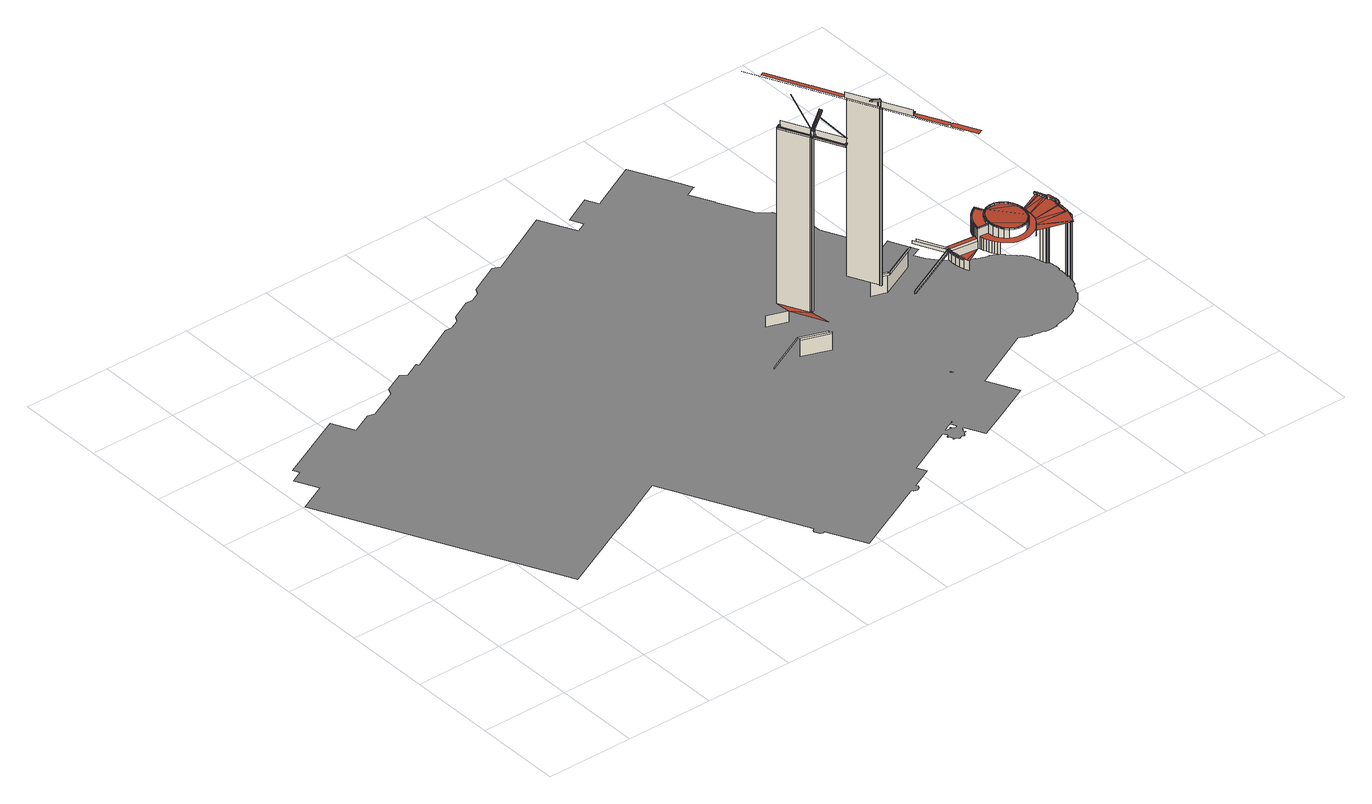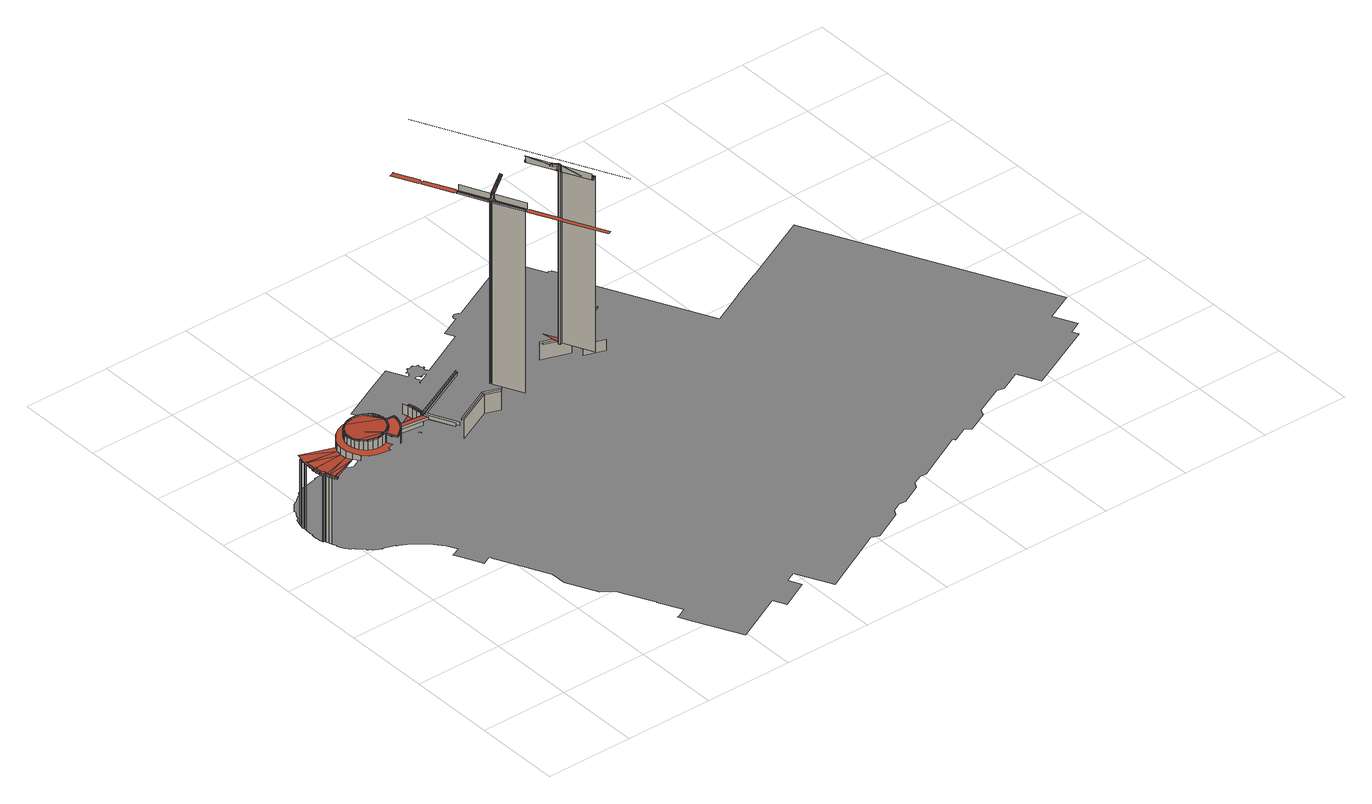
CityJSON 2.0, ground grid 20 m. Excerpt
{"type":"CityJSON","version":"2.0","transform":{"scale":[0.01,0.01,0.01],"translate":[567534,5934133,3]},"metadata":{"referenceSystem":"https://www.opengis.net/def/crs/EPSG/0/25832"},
"CityObjects":{
"building1":{"type":"Building","attributes":{"Grundfläche 2D":"11841.730945","Grundhöhe NN":"3.777"},"children":["building1-1","building1-2","building1-3","building1-4","building1-5","building1-6","building1-7","building1-8","building1-9","building1-10","building1-11","building1-12","building1-13","building1-14"],"geometry":[{"type":"MultiSurface","lod":"3","boundaries":[[[0,1,2,3,4,5]],[[6,7,8,9]],[[10,11,12,13]],[[14,4,3,15]],[[7,6,16,17]],[[13,18,19]],[[20,21,22,13,19]],[[23,24,25,22,21,20]],[[26,27,28,29,30,31,32,33,25,24,23]],[[34,35,19,36]],[[23,20,37,26]],[[20,19,35,38,37]],[[39,40,31,30,41]],[[42,43,27,26,37,38,35,34,44,45,46,47]],[[45,48,49,42,47,46]],[[49,50,28,27,43,42]],[[45,44,34,51,52,48]],[[39,41,30,29,53,54]],[[54,53,29,28,50,49]],[[50,28,50,49]],[[48,52,51,55,56,57,58,59]],[[60,61,62,63,56,55,51,34,36,64,65]],[[54,66,39]],[[67,68,69,70,58]],[[71,72,73]],[[74,75,76,77]],[[74,78,79,80,81,82,75]],[[78,74,83]],[[84,85,86]],[[79,78,83]],[[84,86,87,88,89]],[[85,90,91,92,81,80,79,83]],[[90,91,90,85]],[[84,89,88,91,90,85]],[[93,94,95,96]],[[97,98,99,100,101,102,103,104,105,106,107,108,109,110,111,93,96,112,113,114,115,116,117,118,119,120,121,122,123,124,125,126,127,128,129,130,131,132,133,134,135,136,137,138,139,76,75,82,81,92,91,88,87,140,141,142,143,144,145,146,147,148,149,150,151,152,153,154,155,156,157,158,159]],[[160,140,87,86]],[[110,161,162,111]],[[109,163,161,110]],[[111,162,94,93]],[[108,164,163,109]],[[165,166,167,168]],[[169,170,171,172]],[[169,172,173,174]],[[175,176,177,178,179,180]],[[181,182,170,169]],[[177,176,175,183,184,185]],[[166,186,187,188,189,167]],[[190,191,192,193]],[[194,195,196,197]],[[198,196,195,199]],[[200,198,199,201]],[[202,203,204,205]],[[206,207,208,178,177,185]],[[205,209,210,211]],[[205,204,212,209]],[[201,190,193,200]],[[209,213,214,210]],[[209,212,215,213]],[[213,216,217,214]],[[213,215,218,216]],[[219,220,221,222,223,224]],[[225,224,223,226,227,228]],[[216,229,230,231,232,233,217]],[[234,235,230,229,216,218,236,237]],[[221,220,238,206,185,232,231]],[[235,234,227,226]],[[239,240,241,242,243,244,245,246,247,248,249,250,251,252,253,254,255,256,257,258,259,260,261,262,263,264,265,266,267,268,269,270,271,272,273,274,275,276,277,278,279,280,281,282,283,284,285,286,287,288,289,290,291,292,293,294,295,296,297,298,299,300,301,302,303,304,305,306,307,308,309,310,311,312,313,314,315,316,317,318,319,320,321,322,323,324,325,326,327,328,329,330,331,332,333,334,335,336,337,338,339,340,341,342,343,344,345,346,347,348,349,350,351,352,353,354,355,356,357,358,359,360,361,362,363,364,365,366,367,368,369,370,371,372,373,374,375,376,377,378,379,380,381,382,383,384,385,386,387,388,389,390,391,392,393,394,395,396,397,398,399,400,401,402,403,404,405,406,407,408,409,410,411,412,413,414,415,416,417,418,419,420,421,422,423,424,425,426,427,428,429,430,431,432,433,434,435,436,437,438,439,440,441,442,443,444,445,446,447,448,449,450,451,452,453,454,455,456,457,458,459,460,461,462,463,464,465,466,467,468,469,470,471,472,473,474,475,476,477,478,479,480,481,482,483,484,485,486,487,488,489,490,491,492,493,494,495,496,497,498,499,500,501,502,503,504,505,506,507,508,509,510,511,512,513,514,515,516,517,518,519,520,521,522,523,524,525,526,527,528,529,530,531,532,533,534,535,536,537,538,539,540,541,542,543,544,545,546,547,548,549,550,551,552,553,554,555,556,557,558,559,560,561,562,563,564,565,566,567,568,569,570,571,572,573,574,575,576,577,578,579,580,581,582,583,584,585,586,587,588,589,590,591,592,593,594,595,596,597,598,599,600,601,602,603,604,605,606,607,608,609,610,611,612,613,614,615,616,617,618,619,620,621,622,623,624,625,626,627,628,629,630,631,632,633,634,635,636,637,638,639,640,641,642,643,644,645],[646,647,648,649,650,651,652,653,654,655,656,657,658,659,660],[661,662,663,664,665],[666,667,668,669,670,671]],[[215,212,672,237,236,218]],[[212,204,672]],[[673,674,234,237,672,675]],[[676,677,678,673,679,680]],[[681,682,683,678,677,676]],[[684,685,686,687]],[[688,689,685,684]],[[687,686,690,691]],[[692,693,689,688]],[[691,690,694,695]],[[681,696,697,683,682]],[[695,694,698,699]],[[700,701,702,703,704,680,679,673,675,693,692]],[[699,698,705,706]],[[707,708,697,696]],[[706,705,709,710]],[[711,712,708,707]],[[713,714,712,711]],[[715,716,714,713]],[[717,718,719,720]],[[721,722,718,717]],[[723,724,721,717,725]],[[726,727,716,715]],[[702,701,722,721,724,723,728,729,730]],[[720,719,731,732]],[[725,733,734,723]],[[735,736,737,723,734,733,725,738,725,717,720,732]],[[739,740,727,726]],[[702,730,729,741,742,743,744,745,746,747,748,749,750,751,739,726,715,713,711,707,696,681,676,680,704,703]],[[752,741,729,728]],[[732,731,753,735]],[[751,754,740,739]],[[755,742,741,752]],[[756,743,742,755]],[[757,758,723,737,736,735,759,760,761]],[[745,744,743,756,762,763,764,765,766]],[[767,768,769,770,771,772,773,774,775,776,777,778,779,780,781,782,783,784,753,731,719,718,722,701,700,692,688,684,687,691,695,699,706,710,785,786,787,788,789,790,791,792,793,794,795,796,797,798,799,800,801,802,803,804,805,806,807,808,809,766,765]],[[810,767,765,764]],[[764,763,810]],[[758,757,811,812,813,814,815,816,817,818,819,762,756,755,752,728,723],[820,821,822,762]],[[823,824,825]],[[810,825,824]],[[826,827,828,810,763,762],[824,823,825,810]],[[820,762,822,821]],[[828,768,767,810]],[[757,780,779,811]],[[827,769,768,828]],[[819,818,817,829,830,827,826,762]],[[811,779,778,812]],[[831,770,769,827]],[[812,778,777,813]],[[830,831,827]],[[794,832,833,795]],[[813,777,776,814]],[[830,771,770,831]],[[814,776,775,815]],[[829,772,771,830]],[[815,775,774,816]],[[817,773,772,829]],[[816,774,773,817]],[[795,833,834,796]],[[796,834,835,797]],[[799,836,837,800]],[[797,835,838,798]],[[798,838,836,799]],[[833,839,840,841,834]],[[834,842,843,844,835]],[[845,846,834,847,848]],[[834,846,845,843,842]],[[849,850,836,838,851]],[[852,853,854,838,835,855]],[[856,857,858,859,860,836]],[[360,861,862,863,362,361]],[[852,855,835,864,865]],[[862,861,845,863]],[[358,866,867,861,360,359]],[[867,866,845,861]],[[857,856,836,868,869]],[[843,845,353,352]],[[870,871,872,873,874,875,876,877,865,864,835,844,843,878,879,880,881]],[[350,879,878,843,352,351]],[[838,854,853,882,883,849,851]],[[884,869,868,836,850,849,885,886,887,888]],[[311,310,884,888,887,886,313,312]],[[314,313,886,885,849,883,316,315]],[[316,883,882,853,318,317]],[[853,889,319,318]],[[889,853,890]],[[889,890,320,319]]],"semantics":{"surfaces":[{"type":"WallSurface"},{"type":"RoofSurface"},{"type":"GroundSurface"}],"values":[0,0,0,0,0,1,1,0,1,0,0,1,0,0,1,0,0,0,0,0,0,1,1,1,0,0,0,1,1,1,0,0,0,0,0,1,0,0,0,0,0,0,0,0,0,0,0,0,0,0,0,0,0,0,0,0,0,0,0,0,0,0,0,0,0,0,0,2,1,1,0,0,0,0,0,0,0,0,0,0,0,0,0,0,0,0,0,0,0,1,0,0,0,1,1,0,1,0,0,0,0,0,1,0,1,0,1,1,1,1,1,1,0,0,0,1,0,0,0,1,0,0,0,0,0,0,0,0,0,0,0,0,0,1,1,1,1,1,1,1,0,1,1,0,1,1,0,1,0,1,1,0,0,0,0,1,0]}}]},
"building1-1":{"type":"BuildingInstallation","parents":["building1"],"geometry":[{"type":"MultiSurface","lod":"3","boundaries":[[[891,892,43,50,53,41,893,894,895,896,897,898,899,900]],[[29,53,50,28]],[[30,41,53,29]],[[30,901,902,894,893,41]],[[895,894,902,903]],[[903,904,31,897,896,895]],[[32,898,897,31]],[[25,899,898,32,33]],[[25,24,23,891,900,899]],[[23,26,892,891]],[[27,43,892,26]],[[28,50,43,27]]],"semantics":{"surfaces":[{"type":"RoofSurface"},{"type":"WallSurface"}],"values":[0,1,1,1,1,1,1,1,1,1,1,1]}}]},
"building1-2":{"type":"BuildingInstallation","parents":["building1"],"geometry":[{"type":"MultiSurface","lod":"3","boundaries":[[[905,906,907,908,909,910,911,57,912,913,914,915,916,52,44]],[[63,911,910,62]],[[56,57,911,63]],[[56,917,918,913,912,57]],[[914,913,918,919]],[[919,920,55,916,915,914]],[[51,52,916,55]],[[34,36,905,44,52,51]],[[64,906,905,36]],[[64,65,60,908,907,906]],[[61,909,908,60]],[[62,910,909,61]]],"semantics":{"surfaces":[{"type":"RoofSurface"},{"type":"WallSurface"}],"values":[0,1,1,1,1,1,1,1,1,1,1,1]}}]},
"building1-3":{"type":"BuildingInstallation","parents":["building1"],"geometry":[{"type":"MultiSurface","lod":"3","boundaries":[[[921,922,923,924,925]],[[926,927,928,929]],[[928,925,929]],[[930,931,927]],[[931,928,927]],[[932,928,931]],[[933,928,932]],[[934,928,933]],[[935,936,928,934]],[[923,937,938,939,940,941,929,925,924]],[[942,943,944,921,925,936]],[[936,925,928]],[[945,946,947,948,69,49,927,926,929,941,940,939,938,937,923]],[[930,927,49,42]],[[42,47,46,45,933,932,931,930]],[[45,48,934,933]],[[68,949,950,951,921,944,943,942,936,935,934,48,70]],[[951,952,945,923,922,921]]],"semantics":{"surfaces":[{"type":"RoofSurface"},{"type":"WallSurface"}],"values":[0,0,0,0,0,0,0,0,0,0,0,0,1,1,1,1,1,1]}}]},
"building1-4":{"type":"BuildingInstallation","parents":["building1"],"geometry":[{"type":"MultiSurface","lod":"3","boundaries":[[[953,954,955,956]],[[957,958,959]],[[960,953,956,955]],[[961,957,959]],[[959,958,962,955]],[[960,955,962]],[[963,955,954]],[[963,964,965,966,959,955]],[[967,968,965]],[[968,966,965]],[[969,970,954,953]],[[954,970,971,964,963]],[[971,86,965,964]],[[86,84,967,965]],[[84,85,968,967]],[[85,966,968]],[[85,83,79,961,959,966]],[[79,78,74,969,953,960,962,958,957,961]]],"semantics":{"surfaces":[{"type":"RoofSurface"},{"type":"WallSurface"}],"values":[0,0,0,0,0,0,0,0,0,0,1,1,1,1,1,1,1,1]}}]},
"building1-5":{"type":"BuildingInstallation","parents":["building1"],"geometry":[{"type":"MultiSurface","lod":"3","boundaries":[[[972,973,974,975,976,977,978,979]],[[96,112,977,976]],[[972,979,980,981]],[[981,982,973,972]],[[111,93,975,974]],[[93,96,976,975]]],"semantics":{"surfaces":[{"type":"RoofSurface"},{"type":"WallSurface"}],"values":[0,1,1,1,1,1]}}]},
"building1-6":{"type":"BuildingInstallation","parents":["building1"],"geometry":[{"type":"MultiSurface","lod":"3","boundaries":[[[983,984,985,986,987,988,80,989,90,89,990,991,992]],[[81,92,91,90,989,80]],[[88,993,990,89,90,91]],[[994,995,991,990,993]],[[995,996,992,991]],[[996,997,983,992]],[[110,984,983,997,109]],[[111,974,985,984,110]],[[974,973,986,985]],[[998,987,986,973,982]],[[998,999,988,987]],[[999,81,80,988]]],"semantics":{"surfaces":[{"type":"RoofSurface"},{"type":"WallSurface"}],"values":[0,1,1,1,1,1,1,1,1,1,1,1]}}]},
"building1-7":{"type":"BuildingInstallation","parents":["building1"],"geometry":[{"type":"MultiSurface","lod":"3","boundaries":[[[1000,1001,1002,1003,1004,1005,997,996,995]],[[108,109,997,1005]],[[1000,995,994,1006]],[[1006,1007,1001,1000]],[[105,106,1003,1002]],[[106,107,108,1005,1004,1003]]],"semantics":{"surfaces":[{"type":"RoofSurface"},{"type":"WallSurface"}],"values":[0,1,1,1,1,1]}}]},
"building1-8":{"type":"BuildingInstallation","parents":["building1"],"geometry":[{"type":"MultiSurface","lod":"3","boundaries":[[[677,682,1008,222,221,231,1009,679]],[[683,1010,228,223,222,1008,682]],[[226,223,228,227]],[[235,226,227,234]],[[234,674,673,679,1009,231,230,235]],[[678,677,679,673]],[[683,682,677,678]]],"semantics":{"surfaces":[{"type":"RoofSurface"},{"type":"WallSurface"}],"values":[0,1,1,1,1,1,1]}}]},
"building1-9":{"type":"BuildingInstallation","parents":["building1"],"geometry":[{"type":"MultiSurface","lod":"3","boundaries":[[[1011,1012,1013,1014,1015,1016,1017,1018,1019,1020,1021,1022,1023,1024,1025,1026,1027,1028,1029,1030,1031,1032,1033,1034,1035,1036,1037,1038,1039,1040,1041,1042,1043,1044,1045,1046,1047]],[[730,1048,1029,1028]],[[1030,1029,1048,1049]],[[1031,1030,1049,1050]],[[1032,1031,1050,1051]],[[1033,1032,1051,1052]],[[1034,1033,1052,1053]],[[1035,1034,1053,1054]],[[1036,1035,1054,1055]],[[1037,1036,1055,1056]],[[1038,1037,1056,1057]],[[1039,1038,1057,1058]],[[1040,1039,1058,1059]],[[1041,1040,1059,1060]],[[1042,1041,1060,1061]],[[1043,1042,1061,1062]],[[1062,744,1044,1043]],[[1045,1044,744,745]],[[745,746,747,1047,1046,1045]],[[747,748,1011,1047]],[[748,749,1012,1011]],[[749,750,1013,1012]],[[750,751,1014,1013]],[[751,739,1015,1014]],[[739,726,1016,1015]],[[726,715,1017,1016]],[[715,713,1018,1017]],[[713,711,1019,1018]],[[711,707,1020,1019]],[[707,696,1021,1020]],[[696,681,1022,1021]],[[1023,1022,681,676]],[[676,680,1024,1023]],[[680,704,703,702,1027,1026,1025,1024]],[[1027,702,730,1028]]],"semantics":{"surfaces":[{"type":"RoofSurface"},{"type":"WallSurface"}],"values":[0,1,1,1,1,1,1,1,1,1,1,1,1,1,1,1,1,1,1,1,1,1,1,1,1,1,1,1,1,1,1,1,1,1,1]}}]},
"building1-10":{"type":"BuildingInstallation","parents":["building1"],"geometry":[{"type":"MultiSurface","lod":"3","boundaries":[[[1063,1064,1065,1066,1067]],[[1068,1063,1067,1069,1070,1071]],[[1072,1073,1071,1070]],[[1073,1074,1075,1071]],[[1076,1075,1074]],[[1076,1077,1078,1075]],[[1079,1078,1077]],[[1080,1081,1082,1083,1078,1079]],[[1084,1083,1082]],[[1085,1086,1084]],[[1086,1083,1084]],[[1087,1086,1085]],[[1088,1086,1087]],[[1089,1090,1091,1086,1088]],[[1090,1092,1093,1091]],[[1092,1094,1095,1093]],[[1094,1096,1097,1095]],[[1098,1099,1100,1101,1102,1097,1096]],[[1103,1102,1101]],[[1104,1105,1102,1103]],[[1106,1105,1104]],[[1107,1108,1109,1110,1105,1106]],[[1109,1111,1112,1110]],[[1113,1112,1111]],[[1114,1112,1113]],[[1115,1116,1112,1114]],[[1117,1118,1119,1120,1116]],[[1120,1112,1116]],[[1119,1118,1121,1122,1123]],[[1124,1125,1066,1065]],[[1125,736,1126,1069,1067,1066]],[[1126,733,1127,1072,1070,1069]],[[1127,738,1128,1074,1073,1072]],[[1128,725,1076,1074]],[[725,1129,1077,1076]],[[737,1130,1131,1132,1084,1082,1081,1080,1079,1077,1129,734]],[[1133,1134,1135,1136,1090,1089,1088,1087,1085,1084,1132,758]],[[1136,1137,1092,1090]],[[1137,1138,1094,1092]],[[1138,1139,1096,1094]],[[820,1100,1099,1098,1096,1139,822]],[[820,1140,1101,1100]],[[1101,1140,1141,1103]],[[1141,819,1104,1103]],[[1106,1104,819,1142]],[[1143,1144,1109,1108,1107,1106,1142,1145]],[[1113,1111,1109,1144,825]],[[825,824,1114,1113]],[[824,1146,1115,1114]],[[1147,1117,1116,1115,1146,823]],[[1148,1121,1118,1117,1147,826]],[[1148,1149,1122,1121]],[[831,827,1119,1123]],[[827,828,1120,1119]],[[828,810,1112,1120]],[[810,764,1110,1112]],[[1105,1110,764,763,762,756,1097,1102]],[[756,755,1095,1097]],[[755,752,1093,1095]],[[752,728,1091,1093]],[[1086,1091,728,723,724,721,1078,1083]],[[721,717,1075,1078]],[[1071,1075,717,720]],[[720,732,1068,1071]],[[732,735,1063,1068]],[[735,1150,1064,1063]]],"semantics":{"surfaces":[{"type":"RoofSurface"},{"type":"WallSurface"}],"values":[0,0,0,0,0,0,0,0,0,0,0,0,0,0,0,0,0,0,0,0,0,0,0,0,0,0,0,0,0,1,1,1,1,1,1,1,1,1,1,1,1,1,1,1,1,1,1,1,1,1,1,1,1,1,1,1,1,1,1,1,1,1,1,1,1,1]}}]},
"building1-11":{"type":"BuildingInstallation","parents":["building1"],"geometry":[{"type":"MultiSurface","lod":"3","boundaries":[[[1065,1064,1151,1152,1153,1154,1155]],[[1153,1152,1156,1157,1158,1159,1160,1161,1162]],[[1157,1163,1164,1165,1166,1167,1158]],[[1165,1164,1168,1169,1170,1171,1172,1173,1174]],[[1170,1169,1175,1176,1177,1178,1179]],[[1177,1176,1180,1181,1182,1183]],[[1180,1184,1185,1186,1187,1188,1181]],[[1189,1186,1185,1123,1122,1190]],[[1150,759,1151,1064]],[[759,760,1152,1151]],[[760,761,1156,1152]],[[761,757,1157,1156]],[[1163,1157,757,811]],[[811,812,1164,1163]],[[1168,1164,812,813]],[[813,814,1169,1168]],[[814,815,1175,1169]],[[1176,1175,815,816]],[[816,817,1180,1176]],[[817,829,1184,1180]],[[829,830,1185,1184]],[[830,831,1123,1185]],[[1149,1191,1189,1190,1122]],[[1187,1186,1189,1191,1192]],[[1192,818,1193,1181,1188,1187]],[[1193,1194,1195,1183,1182,1181]],[[1178,1177,1183,1195,1196]],[[1170,1179,1178,1196,1197]],[[1172,1171,1170,1197,821,1198]],[[1174,1173,1172,1198,1199,1200]],[[1200,1201,1166,1165,1174]],[[1166,1201,1202,1158,1167]],[[1202,1203,1160,1159,1158]],[[1162,1161,1160,1203,1204,1205]],[[1205,1206,1154,1153,1162]],[[1206,1124,1065,1155,1154]]],"semantics":{"surfaces":[{"type":"RoofSurface"},{"type":"WallSurface"}],"values":[0,0,0,0,0,0,0,0,1,1,1,1,1,1,1,1,1,1,1,1,1,1,1,1,1,1,1,1,1,1,1,1,1,1,1,1]}}]},
"building1-12":{"type":"BuildingInstallation","parents":["building1"],"geometry":[{"type":"MultiSurface","lod":"3","boundaries":[[[1207,1208,1209,1210,1211,1212,1213,1214,1215,1216,1217,1218,1219,1220,1221,1222,1223,1224,1225,1226,1227,1228,1229,1230,1231,1232,1233,1234,1235,1236,1237,1238,1239,1240,1241,1242,1243]],[[845,843,1225,1224]],[[843,878,879,1227,1226,1225]],[[879,880,881,1229,1228,1227]],[[881,870,871,1231,1230,1229]],[[871,872,1232,1231]],[[872,873,874,875,1235,1234,1233,1232]],[[875,876,877,1237,1236,1235]],[[877,865,852,1239,1238,1237]],[[1244,1245,1241,1240]],[[1245,1246,1242,1241]],[[1246,855,1243,1242]],[[864,1247,1209,1208,1207,1243,855,1248]],[[1211,1210,1209,1247,1249,1250]],[[1251,1213,1212,1211,1250,1252]],[[1251,1253,1254,1215,1214,1213]],[[1255,1217,1216,1215,1254,1256]],[[1257,1219,1218,1217,1255,1258]],[[842,1259,1223,1222,1221,1220,1219,1257,844,1260]]],"semantics":{"surfaces":[{"type":"RoofSurface"},{"type":"WallSurface"}],"values":[0,1,1,1,1,1,1,1,1,1,1,1,1,1,1,1,1,1,1]}}]},
"building1-13":{"type":"BuildingInstallation","parents":["building1"],"geometry":[{"type":"MultiSurface","lod":"3","boundaries":[[[1261,1262,1263,1264,1265,1266,1267,1268,1269,1270,1271,1272,1273,1274,1275,1276,1277,1278,1279,1280,1281,1282,1283,1284,1285,1286,1287,1288,1289,1290,1291,1292,1293,1294,1295]],[[1293,1296,1297,1298,1294]],[[1299,1300,1294,1298]],[[853,1301,1302,1277,1276,1275,889]],[[854,1303,1304,1280,1279,1278,1277,1302,1305]],[[1304,1306,1307,1282,1281,1280]],[[1307,1308,1283,1282]],[[1308,1309,1310,1285,1284,1283]],[[1310,1311,1312,1287,1286,1285]],[[1312,1313,1314,1289,1288,1287]],[[1314,1315,1316,1291,1290,1289]],[[1316,1317,1292,1291]],[[1317,1318,1293,1292]],[[1318,1319,1244,1240,1297,1296,1293]],[[1240,1239,1298,1297]],[[1320,1299,1298,1239,852]],[[1320,1321,1300,1299]],[[1321,1322,1294,1300]],[[1295,1294,1322,1323]],[[1323,1324,1261,1295]],[[1324,1325,1326,1263,1262,1261]],[[1326,1327,1328,1265,1264,1263]],[[1328,1329,1330,1267,1266,1265]],[[1330,1331,1332,1269,1268,1267]],[[1332,1333,1334,1271,1270,1269]],[[1334,1335,1336,890,1274,1273,1272,1271]],[[890,889,1275,1274]]],"semantics":{"surfaces":[{"type":"RoofSurface"},{"type":"WallSurface"}],"values":[0,0,0,1,1,1,1,1,1,1,1,1,1,1,1,1,1,1,1,1,1,1,1,1,1,1,1]}}]},
"building1-14":{"type":"BuildingInstallation","parents":["building1"],"geometry":[{"type":"MultiSurface","lod":"3","boundaries":[[[1337,1338,1339,1340,1341,1342,1343,1344,1345,1346,1347,1348,1349,1350,1351,1352,1353,1354,1355,1356,1357,1358,1359,1360,1361,1362,1363,1364,1365,1366,1367,1368,1369,1370,1302,1301]],[[853,882,883,1338,1337,1301]],[[883,849,885,886,1341,1340,1339,1338]],[[886,887,888,884,1344,1343,1342,1341]],[[884,869,857,858,1347,1346,1345,1344]],[[858,859,1371,1372,1350,1349,1348,1347]],[[1373,1374,1375,1376,860,1377,1356,1355,1354,1353,1352]],[[1357,1356,1377,856]],[[1378,1360,1359,1358,1357,856,868,1379]],[[1380,1381,1363,1362,1361,1360,1378,1382]],[[850,1383,1366,1365,1364,1363,1381,1384]],[[1383,851,1385,1386,1387,1370,1369,1368,1367,1366]],[[1387,1305,1302,1370]]],"semantics":{"surfaces":[{"type":"RoofSurface"},{"type":"WallSurface"}],"values":[0,1,1,1,1,1,1,1,1,1,1,1,1]}}]}
},
"vertices":[
[8676,4123,1599],[8676,4123,1640],[9655,4600,1640],[9675,4609,1640],[9675,4609,1599],[9655,4600,1599],[9683,4543,1599],[10306,4328,1599],[10306,4328,1640],[9683,4543,1640],[9449,5320,1858],[9449,5320,1599],[9898,5167,1599],[9898,5167,1858],[10276,4392,1599],[10276,4392,1640],[9683,4543,1209],[10306,4328,1209],[10276,4392,1850],[10214,4822,1862],[10193,4867,1862],[10188,4876,1862],[9881,5508,1862],[10193,4867,6030],[10188,4876,6030],[9881,5508,6030],[10245,4892,6030],[10240,4901,6030],[10276,4919,6030],[10267,4939,6030],[10266,4939,6030],[9981,5529,6030],[9970,5551,6030],[9931,5532,6030],[10266,4848,6030],[10266,4848,1862],[10214,4822,6030],[10245,4892,1862],[10254,4872,1862],[10266,4939,6178],[9981,5529,6180],[10266,4939,6067],[10240,4901,6156],[10240,4901,6067],[10266,4848,6067],[10266,4848,6156],[10254,4872,6156],[10245,4892,6156],[10302,4865,6178],[10276,4919,6178],[10276,4919,6067],[10302,4865,6030],[10302,4865,6067],[10267,4939,6067],[10267,4939,6178],[10313,4842,6030],[10597,4256,6030],[10597,4256,6067],[10597,4256,6177],[10313,4842,6178],[10579,4209,6030],[10574,4219,6030],[10607,4235,6030],[10597,4255,6030],[10525,4182,6030],[10549,4194,6030],[10435,5762,6467],[10607,4235,6176],[10524,4974,6317],[10513,5035,6327],[10520,4972,6315],[9980,6699,6697],[10120,6412,6697],[12051,2435,6701],[11874,4840,6174],[11874,4840,6030],[11568,5476,6030],[11568,5476,6171],[11875,4840,6173],[11897,4850,6158],[11897,4850,6075],[11897,4850,6030],[11875,4840,6030],[11909,4826,6158],[11922,4797,6159],[11915,4812,6159],[11899,4787,6174],[11899,4787,6030],[11922,4797,6030],[11922,4797,6075],[11915,4812,6075],[11915,4812,6030],[11909,4826,6030],[11967,4885,6030],[11967,4885,1697],[11654,5526,1697],[11654,5526,6030],[12624,3489,6030],[12612,3514,6030],[12632,3524,6030],[12319,4163,6030],[12299,4153,6030],[12299,4154,6030],[12293,4167,6030],[12281,4193,6030],[12279,4196,6030],[12299,4206,6030],[12291,4221,6030],[11987,4845,6030],[11964,4835,6030],[11947,4873,6030],[11946,4875,6030],[11634,5517,6030],[11614,5560,6030],[11633,5569,6030],[11321,6209,6030],[11306,6202,6030],[11289,6237,6030],[11303,6245,6030],[11300,6252,6030],[10883,7107,6030],[10874,7102,6030],[10862,7126,6030],[10853,7121,6030],[10793,7092,6030],[10814,7047,6030],[10814,7046,6030],[11213,6215,6030],[11225,6221,6030],[11230,6209,6030],[11237,6196,6030],[11250,6169,6030],[11238,6163,6030],[11543,5529,6030],[11544,5529,6030],[11561,5537,6030],[11561,5536,6030],[11572,5513,6030],[11581,5492,6030],[11585,5484,6030],[12202,4157,6030],[12203,4157,6030],[12222,4166,6030],[12234,4141,6030],[12240,4127,6030],[12241,4126,6030],[12247,4113,6030],[12227,4104,6030],[12528,3476,6030],[12561,3492,6030],[12562,3490,6030],[12587,3438,6030],[12554,3422,6030],[12804,2901,6030],[12813,2884,6030],[12851,2902,6030],[12910,2931,6030],[12919,2936,6030],[12652,3482,6030],[12632,3472,6030],[12202,4157,6176],[11947,4873,1697],[11946,4875,1697],[11964,4835,1697],[11987,4845,1697],[11941,5148,1697],[12323,5020,1697],[12323,5020,1742],[11941,5148,1742],[12319,5075,1697],[12319,5075,1254],[11977,5189,1254],[11977,5189,1697],[11977,5189,1742],[12319,5075,1742],[12291,4221,1746],[12292,4221,1746],[13655,4876,1746],[13655,4876,1697],[12292,4221,1697],[12291,4221,1697],[13144,5475,1697],[13144,5475,1254],[12291,4221,1769],[12292,4221,1769],[13655,4876,1769],[13166,5429,1697],[13185,5439,1697],[13185,5439,1742],[13166,5429,1742],[13649,4820,1769],[12294,4168,1769],[12294,4168,1746],[13649,4820,1746],[13695,4452,1769],[13670,4565,1769],[13670,4565,1746],[13695,4452,1746],[13655,4678,1746],[13655,4678,1769],[13649,4790,1746],[13649,4790,1769],[13775,4356,1746],[13775,4356,1511],[13743,4464,1511],[13743,4464,1746],[13655,4876,1780],[13329,5550,1780],[13329,5550,1697],[13719,4574,1746],[13719,4574,1769],[13743,4464,1769],[13719,4574,1503],[13704,4683,1746],[13704,4683,1769],[13704,4683,1503],[13698,4791,1746],[13698,4791,1769],[13698,4791,1503],[13407,5534,1780],[13712,4903,1780],[13712,4903,1751],[13665,5001,1751],[13665,5001,1697],[13407,5534,1697],[13407,5534,1690],[13712,4903,1697],[13712,4903,1690],[13665,5001,1690],[13698,4819,1746],[13700,4898,1746],[13700,4898,1751],[13700,4898,1769],[13698,4819,1769],[13700,4898,1690],[13700,4898,1697],[13698,4819,1503],[13700,4898,1503],[13700,4898,1780],[15443,6100,78],[15463,6093,78],[15482,6087,78],[15502,6080,78],[15521,6074,78],[15541,6067,78],[15560,6059,78],[15580,6051,78],[15599,6044,78],[15618,6036,78],[15636,6027,78],[15646,6023,78],[15655,6018,78],[15666,6041,78],[15666,6042,78],[15667,6042,78],[15684,6034,78],[15701,6025,78],[15706,6023,78],[15719,6016,78],[15736,6007,78],[15753,5998,78],[15770,5988,78],[15786,5978,78],[15803,5967,78],[15819,5956,78],[15835,5945,78],[15851,5934,78],[15867,5923,78],[15882,5911,78],[15897,5899,78],[15898,5899,78],[15925,5876,78],[15910,5857,78],[15926,5845,78],[15942,5832,78],[15958,5819,78],[15974,5806,78],[15990,5793,78],[16005,5779,78],[16020,5764,78],[16035,5750,78],[16049,5735,78],[16063,5720,78],[16077,5705,78],[16091,5689,78],[16104,5674,78],[16117,5658,78],[16135,5673,78],[16148,5658,78],[16160,5644,78],[16164,5639,78],[16171,5629,78],[16183,5614,78],[16194,5599,78],[16205,5584,78],[16216,5568,78],[16226,5553,78],[16236,5537,78],[16246,5520,78],[16255,5504,78],[16265,5488,78],[16273,5471,78],[16282,5454,78],[16301,5417,78],[16280,5405,78],[16288,5386,78],[16296,5367,78],[16304,5348,78],[16312,5329,78],[16319,5309,78],[16327,5290,78],[16334,5271,78],[16341,5251,78],[16347,5232,78],[16354,5212,78],[16360,5192,78],[16367,5173,78],[16373,5153,78],[16379,5133,78],[16407,5139,78],[16412,5121,78],[16416,5103,78],[16418,5096,78],[16420,5084,78],[16424,5066,78],[16428,5047,78],[16431,5028,78],[16433,5010,78],[16436,4991,78],[16438,4972,78],[16440,4953,78],[16442,4935,78],[16443,4916,78],[16444,4897,78],[16444,4879,78],[16445,4878,78],[16446,4833,78],[16420,4833,78],[16419,4833,78],[16420,4812,78],[16421,4791,78],[16421,4771,78],[16422,4750,78],[16421,4729,78],[16421,4719,78],[16421,4709,78],[16420,4688,78],[16419,4667,78],[16418,4647,78],[16416,4626,78],[16414,4605,78],[16412,4585,78],[16409,4564,78],[16406,4544,78],[16428,4539,78],[16425,4521,78],[16421,4502,78],[16417,4484,78],[16413,4466,78],[16409,4447,78],[16404,4429,78],[16399,4411,78],[16394,4393,78],[16388,4375,78],[16383,4358,78],[16377,4340,78],[16370,4322,78],[16361,4296,78],[16358,4288,78],[16357,4287,78],[16341,4248,78],[16314,4259,78],[16307,4240,78],[16299,4220,78],[16291,4201,78],[16282,4183,78],[16273,4164,78],[16264,4145,78],[16254,4127,78],[16244,4109,78],[16234,4091,78],[16223,4073,78],[16213,4055,78],[16201,4038,78],[16190,4021,78],[16184,4012,78],[16178,4004,78],[16201,3985,78],[16190,3970,78],[16179,3954,78],[16168,3939,78],[16157,3924,78],[16145,3909,78],[16133,3895,78],[16121,3881,78],[16108,3867,78],[16095,3853,78],[16082,3839,78],[16068,3826,78],[16055,3813,78],[16041,3801,78],[16026,3789,78],[15996,3761,78],[15981,3777,78],[15980,3777,78],[15966,3763,78],[15951,3749,78],[15935,3735,78],[15920,3722,78],[15904,3709,78],[15888,3696,78],[15872,3683,78],[15855,3671,78],[15838,3659,78],[15821,3648,78],[15804,3637,78],[15787,3626,78],[15769,3615,78],[15751,3605,78],[15763,3582,78],[15746,3572,78],[15729,3562,78],[15726,3561,78],[15712,3553,78],[15694,3544,78],[15677,3535,78],[15659,3526,78],[15641,3518,78],[15623,3510,78],[15605,3503,78],[15586,3495,78],[15568,3488,78],[15549,3482,78],[15531,3475,78],[15515,3471,78],[15512,3470,78],[15495,3461,78],[15483,3455,78],[15477,3477,78],[15477,3478,78],[15457,3472,78],[15437,3466,78],[15417,3461,78],[15397,3456,78],[15377,3451,78],[15356,3446,78],[15336,3442,78],[15316,3438,78],[15296,3434,78],[15275,3431,78],[15255,3427,78],[15234,3424,78],[15214,3422,78],[15193,3419,78],[15195,3392,78],[15177,3389,78],[15158,3388,78],[15140,3386,78],[15121,3385,78],[15103,3384,78],[15084,3383,78],[15066,3383,78],[15047,3383,78],[15029,3384,78],[15010,3384,78],[14991,3386,78],[14973,3387,78],[14954,3389,78],[14936,3391,78],[14893,3392,78],[14893,3424,78],[14874,3424,78],[14854,3425,78],[14835,3427,78],[14815,3429,78],[14796,3432,78],[14776,3435,78],[14757,3439,78],[14738,3443,78],[14719,3448,78],[14700,3453,78],[14690,3456,78],[14681,3459,78],[14662,3466,78],[14653,3469,78],[14644,3473,78],[14626,3480,78],[14620,3461,78],[14620,3460,78],[14594,3468,78],[14578,3473,78],[14561,3479,78],[14559,3479,78],[14544,3485,78],[14527,3491,78],[14510,3498,78],[14494,3505,78],[14477,3513,78],[14461,3521,78],[14444,3529,78],[14428,3537,78],[14412,3546,78],[14397,3555,78],[14381,3564,78],[14366,3574,78],[12942,2865,78],[13276,2169,78],[12399,1748,78],[11848,1482,78],[11628,1929,78],[11594,1913,78],[11590,1880,78],[11569,1883,78],[11563,1838,78],[11559,1813,78],[11583,1799,78],[11568,1774,78],[11545,1788,78],[11488,1728,78],[11498,1706,78],[11469,1693,78],[11459,1715,78],[11371,1708,78],[11367,1686,78],[11336,1692,78],[11340,1714,78],[11277,1756,78],[11261,1738,78],[11251,1747,78],[11242,1755,78],[11258,1774,78],[11221,1852,78],[11195,1855,78],[11197,1866,78],[11199,1886,78],[11225,1883,78],[11238,1962,78],[11218,1969,78],[11213,1971,78],[11216,1980,78],[11162,2002,78],[10064,1463,78],[10170,1245,78],[9708,1021,78],[9691,1013,78],[9710,974,78],[9689,904,78],[9686,903,78],[9616,870,78],[9579,882,78],[9542,895,78],[9522,937,78],[9505,929,78],[9464,910,78],[7752,88,78],[7346,935,78],[7342,933,78],[7334,951,78],[7294,933,78],[7231,957,78],[7178,1069,78],[7195,1122,78],[7243,1142,78],[7242,1144,78],[7230,1170,78],[6990,1670,78],[5731,4266,78],[4958,3892,78],[4961,3886,78],[4292,3562,78],[4286,3575,78],[2620,2759,78],[2602,2795,78],[57,7999,78],[687,8307,78],[441,8808,78],[709,8940,78],[639,9083,78],[2203,9836,78],[2448,9339,78],[2924,9577,78],[3078,9533,78],[3749,9855,78],[3804,10005,78],[4269,10228,78],[4385,10116,78],[4742,10302,78],[4772,10245,78],[4774,10242,78],[5910,10817,78],[6056,10806,78],[6278,10916,78],[6342,11039,78],[6804,11275,78],[6951,11256,78],[7170,11367,78],[7236,11495,78],[7920,11839,78],[8095,11777,78],[9626,12550,78],[9770,12263,78],[9763,12259,78],[10020,11744,78],[10260,11862,78],[10119,12148,78],[10770,12470,78],[10911,12185,78],[12039,12742,78],[12529,11751,78],[12548,11713,78],[12680,11446,78],[12636,11437,78],[12426,11336,78],[12686,10804,78],[12676,10799,78],[12977,10194,78],[13060,10024,78],[13319,9829,78],[13649,9151,78],[13654,8805,78],[14232,7619,78],[14218,7612,78],[14238,7572,78],[14449,7678,78],[14508,7538,78],[14736,7073,78],[14527,6978,78],[14562,6905,78],[14603,6830,78],[14648,6758,78],[14697,6687,78],[14750,6619,78],[14806,6553,78],[14866,6491,78],[14929,6431,78],[14995,6375,78],[15064,6323,78],[15135,6275,78],[15209,6231,78],[15283,6191,78],[15360,6155,78],[15393,6143,78],[15385,6120,78],[15383,6116,78],[15403,6111,78],[15423,6105,78],[11419,2066,78],[11421,2091,78],[11450,2089,78],[11449,2064,78],[11509,2022,78],[11523,2041,78],[11538,2030,78],[11570,2045,78],[11568,2050,78],[11507,2175,78],[11502,2172,78],[11393,2120,78],[11384,2115,78],[11319,2078,78],[11331,2055,78],[12632,3524,78],[12612,3514,78],[12624,3489,78],[12632,3472,78],[12652,3482,78],[11558,2212,78],[11562,2204,78],[11563,2202,78],[11584,2212,78],[11585,2212,78],[11580,2223,78],[14366,4818,1503],[14368,4818,1690],[14366,4818,1690],[14368,4818,1503],[14372,4869,1979],[14372,4869,1751],[14372,4869,1690],[14368,4818,1751],[14368,4818,1979],[14381,4921,1979],[14381,4921,1751],[14381,4921,1690],[14435,4707,1787],[14435,4707,1503],[14452,4654,1503],[14452,4654,1787],[14423,4760,1787],[14423,4760,1503],[14473,4601,1503],[14473,4601,1787],[14414,4813,1787],[14414,4813,1503],[14498,4550,1503],[14498,4550,1787],[14393,4973,1979],[14393,4973,1690],[14527,4501,1503],[14527,4501,1787],[14428,4812,1787],[14615,4794,1787],[14615,4794,1979],[14428,4812,1979],[14414,4813,1979],[14559,4454,1503],[14559,4454,1787],[14410,5024,1979],[14410,5024,1690],[14594,4409,1503],[14594,4409,1787],[14431,5074,1979],[14431,5074,1690],[14456,5123,1979],[14456,5123,1690],[14485,5170,1979],[14485,5170,1690],[14628,4663,2019],[14628,4663,1787],[14671,4557,1787],[14671,4557,2009],[14612,4775,2027],[14612,4775,1787],[14617,4818,2029],[14615,4794,2028],[14643,4693,2019],[14517,5214,1979],[14517,5214,1690],[14624,4882,2032],[14624,4882,1979],[14617,4818,1979],[14739,4467,1787],[14739,4467,1997],[14718,4527,2002],[14632,4776,2025],[14823,4400,1986],[14803,4442,1990],[14633,4786,2026],[14650,4660,2017],[14553,5255,1979],[14553,5255,1690],[14658,4976,1979],[14712,5060,1979],[14789,5136,1979],[14856,5175,1979],[14877,5187,1979],[14768,5409,1979],[14767,5409,1979],[14721,5386,1979],[14677,5359,1979],[14633,5328,1979],[14592,5293,1979],[14658,4976,2035],[14823,4400,1787],[14592,5293,1690],[14712,5060,2036],[14789,5136,2034],[15270,4391,1956],[14635,4806,2027],[14998,4339,1970],[15089,4337,1964],[15182,4354,1960],[14856,5175,2030],[14877,5187,2029],[14887,5192,2029],[14887,5192,1787],[14877,5187,1787],[14997,5223,1787],[15110,5225,1787],[15214,5200,1787],[15303,5155,1787],[15370,5100,1787],[15428,5030,1787],[15471,4946,1787],[15496,4853,1787],[15501,4759,1787],[15487,4668,1787],[15456,4587,1787],[15411,4513,1787],[15348,4446,1787],[15270,4391,1787],[15182,4354,1787],[15089,4337,1787],[14998,4339,1787],[14913,4358,1787],[14633,4368,1787],[14674,4329,1787],[14718,4294,1787],[14764,4262,1787],[14811,4234,1787],[14859,4210,1787],[15004,4187,1787],[15162,4199,1787],[15319,4254,1787],[15459,4350,1787],[15567,4477,1787],[15635,4619,1787],[15664,4762,1787],[15660,4907,1787],[15617,5058,1787],[15533,5201,1787],[15411,5319,1787],[15264,5386,1787],[15101,5419,1787],[14967,5443,1787],[14966,5412,1787],[14965,5395,1787],[14965,5388,1787],[14962,5355,1787],[14817,5309,1787],[14997,5223,2021],[15348,4446,1954],[15411,4513,1954],[15456,4587,1954],[15487,4668,1956],[15501,4759,1960],[15496,4853,1965],[15471,4946,1971],[15444,4956,1974],[14877,5164,2028],[14871,5160,2028],[15441,4602,1956],[14869,5159,2028],[15002,5203,2019],[14994,5202,2020],[14992,5201,2020],[15149,5195,2006],[15214,5200,2001],[15110,5225,2011],[15428,5030,1977],[15370,5100,1984],[15303,5155,1991],[15459,4350,1578],[15567,4477,1586],[15635,4619,1608],[15664,4762,1616],[15617,5058,1646],[15533,5201,1661],[15660,4907,1623],[16268,4252,1600],[16307,4240,1601],[16271,4260,1601],[16370,4567,1633],[16409,4564,1634],[16371,4574,1634],[16406,4544,1634],[16360,4549,1633],[16284,4275,1612],[16314,4259,1612],[16360,5192,1653],[16321,5185,1653],[16323,5177,1652],[16419,4833,1642],[16379,5133,1653],[16342,5122,1652],[16381,4829,1641],[16274,5314,1656],[16312,5329,1657],[16304,5348,1657],[16296,5367,1657],[16259,5351,1656],[16404,4429,1627],[16399,4411,1627],[16394,4393,1627],[16382,4809,1634],[16420,4812,1634],[16413,4466,1627],[16409,4447,1627],[16281,5296,1653],[16319,5309,1653],[16419,4667,1634],[16420,4688,1634],[16421,4709,1634],[16421,4719,1634],[16421,4729,1634],[16422,4750,1634],[16421,4771,1634],[16421,4791,1634],[16412,4585,1634],[16414,4605,1634],[16416,4626,1634],[16418,4647,1634],[16373,5153,1653],[16367,5173,1653],[16327,5290,1653],[16354,5212,1653],[16347,5232,1653],[16341,5251,1653],[16334,5271,1653],[16407,5139,1653],[16412,5121,1646],
[10193,4867,6067],[10245,4892,6067],[10230,4921,6067],[10205,4909,6067],[9917,5498,6067],[9942,5510,6067],[9981,5529,6067],[9970,5551,6067],[9881,5508,6067],[10188,4876,6067],[10230,4921,6030],[10205,4909,6030],[9917,5498,6030],[9942,5510,6030],
[10214,4822,6067],[10525,4182,6067],[10549,4194,6067],[10579,4209,6067],[10574,4219,6067],[10607,4235,6067],[10597,4255,6067],[10564,4240,6067],[10534,4225,6067],[10247,4810,6067],[10278,4825,6067],[10313,4842,6067],[10564,4240,6030],[10534,4225,6030],[10247,4810,6030],[10278,4825,6030],
[10625,5023,6416],[10614,5046,6416],[10599,5077,6416],[10582,5056,6414],[10552,5016,6409],[10313,4937,6216],[10276,4919,6190],[10290,4890,6208],[10327,4944,6226],[10240,4901,6165],[10245,4892,6170],[10254,4872,6180],[10266,4848,6165],[10302,4865,6190],[10317,4873,6201],[10520,4972,6343],[10537,5047,6373],[10528,5043,6367],[10525,5041,6365],[10517,5037,6359],[10513,5035,6356],[10524,4974,6345],[10533,4978,6352],[10536,4980,6354],[10599,5077,6381],[10528,5043,6337],[10525,5041,6335],[10517,5037,6329],[10533,4978,6323],[10536,4980,6325],[10625,5023,6381],[10614,5046,6381],
[11546,4689,6412],[11571,4636,6412],[11623,4686,6405],[11573,4688,6410],[11875,4840,6207],[11874,4840,6208],[11909,4826,6217],[11608,4717,6371],[11897,4850,6193],[11842,4825,6228],[11633,4664,6376],[11898,4787,6196],[11899,4787,6195],[11915,4812,6200],[11922,4797,6180],[11915,4812,6199],[11546,4689,6386],[11571,4636,6387],[11898,4787,6174],
[11931,4906,6067],[11932,4905,6067],[11946,4875,6067],[11967,4885,6067],[11654,5526,6067],[11634,5517,6067],[11637,5508,6067],[11647,5488,6067],[11647,5488,6030],[11931,4906,6030],[11932,4905,6030],
[11964,4835,6075],[11947,4873,6075],[11946,4875,6075],[11932,4905,6075],[11882,4883,6075],[11897,4852,6075],[11909,4826,6075],[11929,4782,6075],[11978,4805,6075],[11965,4834,6075],[11929,4782,6030],[11978,4805,6030],[11978,4805,6067],[11965,4834,6067],[11964,4835,6067],[11882,4883,6030],[11897,4852,6030],
[12265,4226,6067],[12266,4225,6067],[12279,4196,6067],[12299,4206,6067],[12291,4221,6067],[11987,4845,6067],[12265,4226,6030],[12266,4225,6030],
[14378,4921,1751],[14366,4818,1751],[14378,4921,1690],
[14721,5386,2001],[14677,5359,2001],[14633,5328,2001],[14592,5293,2001],[14553,5255,2001],[14517,5214,2001],[14485,5170,2001],[14456,5123,2001],[14431,5074,2001],[14410,5024,2001],[14393,4973,2001],[14381,4921,2001],[14372,4869,2001],[14368,4818,2001],[14414,4813,2001],[14428,4812,2001],[14615,4794,2001],[14617,4818,2001],[14390,4837,2001],[14393,4867,2001],[14401,4917,2001],[14413,4967,2001],[14429,5017,2001],[14449,5066,2001],[14473,5113,2001],[14502,5158,2001],[14533,5201,2001],[14568,5242,2001],[14606,5279,2001],[14645,5312,2001],[14688,5342,2001],[14731,5369,2001],[14756,5381,2001],[14856,5175,2001],[14877,5187,2001],[14768,5409,2001],[14767,5409,2001],[14390,4837,1979],[14393,4867,1979],[14401,4917,1979],[14413,4967,1979],[14429,5017,1979],[14449,5066,1979],[14473,5113,1979],[14502,5158,1979],[14533,5201,1979],[14568,5242,1979],[14606,5279,1979],[14645,5312,1979],[14688,5342,1979],[14731,5369,1979],[14756,5381,1979],
[14823,4400,2013],[14913,4358,2002],[14921,4376,2002],[14833,4417,2012],[14803,4442,2017],[14739,4467,2024],[14753,4481,2024],[14718,4527,2030],[14671,4557,2035],[14688,4567,2035],[14650,4660,2044],[14647,4668,2045],[14628,4663,2045],[14643,4693,2047],[14632,4775,2053],[14612,4775,2054],[14632,4776,2053],[14633,4786,2054],[14634,4797,2054],[14635,4800,2055],[14615,4794,2054],[14635,4804,2055],[14635,4806,2055],[14617,4818,2056],[14636,4809,2055],[14636,4811,2055],[14641,4854,2058],[14643,4877,2059],[14624,4882,2059],[14676,4967,2062],[14658,4976,2062],[14727,5048,2062],[14712,5060,2062],[14801,5120,2060],[14789,5136,2060],[14831,5138,2058],[14869,5159,2056],[14871,5160,2056],[14873,5161,2056],[14856,5175,2057],[14875,5163,2056],[14877,5164,2056],[14877,5187,2056],[14880,5166,2056],[14883,5168,2056],[14887,5170,2056],[14894,5174,2055],[14887,5192,2055],[14910,5178,2054],[14997,5223,2048],[14992,5201,2048],[14994,5202,2048],[15000,5203,2048],[15002,5203,2047],[15107,5205,2038],[15149,5195,2034],[15214,5200,2028],[15110,5225,2038],[15207,5181,2027],[15290,5140,2018],[15303,5155,2017],[14921,4376,1978],[14833,4417,1986],[14753,4481,1997],[14688,4567,2008],[14647,4668,2017],[14632,4775,2025],[14634,4797,2026],[14635,4800,2027],[14635,4804,2027],[14636,4809,2027],[14636,4811,2027],[14641,4854,2029],[14643,4877,2030],[14676,4967,2033],[14727,5048,2034],[14801,5120,2032],[14873,5161,2028],[14875,5163,2028],[14880,5166,2028],[14887,5170,2027],[14894,5174,2027],[14883,5168,2028],[15000,5203,2020],[15107,5205,2010],[15207,5181,2001],[15290,5140,1993],[14913,4358,1976],
[14998,4339,1996],[15089,4337,1991],[15069,4357,1992],[15000,4359,1997],[14978,4364,1998],[15182,4354,1986],[15270,4391,1982],[15261,4409,1983],[15250,4404,1983],[15176,4373,1986],[15162,4371,1987],[15088,4357,1991],[15348,4446,1980],[15411,4513,1980],[15391,4521,1980],[15335,4461,1980],[15328,4456,1981],[15456,4587,1980],[15487,4668,1983],[15467,4673,1983],[15441,4602,1981],[15438,4596,1981],[15397,4529,1980],[15395,4525,1980],[15501,4759,1986],[15496,4853,1991],[15481,4772,1987],[15481,4760,1986],[15469,4683,1983],[15471,4946,1997],[15453,4938,1997],[15472,4865,1992],[15477,4850,1991],[15428,5030,2004],[15370,5100,2011],[15395,5038,2006],[15411,5018,2004],[15444,4956,1999],[15356,5086,2011],[15332,5106,2013],[15356,5086,1985],[15411,5018,1978],[15453,4938,1972],[15472,4865,1967],[15477,4850,1966],[15481,4760,1962],[15467,4673,1958],[15438,4596,1956],[15397,4529,1956],[15395,4525,1955],[15335,4461,1956],[15261,4409,1958],[15176,4373,1961],[15162,4371,1962],[15088,4357,1966],[15000,4359,1972],
[16381,4821,1653],[16382,4809,1653],[16382,4790,1653],[16383,4770,1653],[16383,4750,1653],[16383,4730,1653],[16382,4710,1653],[16381,4692,1653],[16380,4670,1653],[16379,4650,1653],[16377,4629,1653],[16376,4609,1653],[16373,4589,1653],[16371,4574,1653],[16371,4570,1653],[16370,4567,1653],[16369,4553,1653],[16406,4544,1653],[16409,4564,1653],[16412,4585,1653],[16414,4605,1653],[16416,4626,1653],[16418,4647,1653],[16419,4667,1653],[16420,4688,1653],[16421,4709,1653],[16421,4719,1653],[16421,4729,1653],[16422,4750,1653],[16421,4771,1653],[16421,4791,1653],[16420,4812,1653],[16419,4833,1653],[16384,4832,1653],[16381,4831,1653],[16381,4830,1653],[16381,4829,1653],[16384,4832,1641],[16381,4831,1641],[16381,4830,1641],[16382,4790,1634],[16381,4821,1638],[16383,4770,1634],[16383,4750,1634],[16382,4710,1634],[16383,4730,1634],[16381,4692,1634],[16380,4670,1634],[16377,4629,1634],[16379,4650,1634],[16373,4589,1634],[16376,4609,1634],[16369,4553,1633],[16371,4570,1633],
[16444,4897,1702],[16443,4916,1702],[16442,4935,1702],[16440,4953,1702],[16438,4972,1702],[16436,4991,1702],[16433,5010,1702],[16431,5028,1702],[16428,5047,1702],[16424,5066,1702],[16420,5084,1702],[16418,5096,1702],[16416,5103,1702],[16412,5121,1702],[16407,5139,1702],[16379,5133,1702],[16342,5125,1702],[16342,5122,1702],[16344,5110,1702],[16349,5081,1702],[16351,5080,1702],[16381,5064,1702],[16383,5058,1702],[16386,5040,1702],[16389,5022,1702],[16392,5004,1702],[16394,4986,1702],[16396,4968,1702],[16398,4950,1702],[16400,4931,1702],[16401,4913,1702],[16401,4905,1702],[16383,4877,1702],[16445,4878,1702],[16444,4879,1702],[16384,4836,1665],[16384,4832,1661],[16419,4833,1661],[16420,4833,1661],[16446,4833,1661],[16379,5133,1691],[16342,5125,1691],[16344,5110,1651],[16349,5081,1650],[16342,5125,1652],[16351,5080,1650],[16381,5064,1650],[16383,5058,1650],[16386,5040,1650],[16389,5022,1649],[16392,5004,1648],[16394,4986,1648],[16396,4968,1647],[16398,4950,1646],[16400,4931,1645],[16401,4913,1645],[16401,4905,1644],[16383,4877,1643],[16384,4836,1641],[16420,4833,1642],[16446,4833,1642],[16445,4878,1642],[16444,4879,1642],[16444,4897,1642],[16443,4916,1642],[16442,4935,1642],[16440,4953,1642],[16438,4972,1642],[16436,4991,1646],[16433,5010,1646],[16431,5028,1646],[16428,5047,1646],[16424,5066,1646],[16420,5084,1646],[16418,5096,1646],[16416,5103,1646],
[16373,5153,1691],[16367,5173,1691],[16360,5192,1691],[16354,5212,1691],[16347,5232,1691],[16341,5251,1691],[16334,5271,1691],[16327,5290,1691],[16319,5309,1691],[16312,5329,1691],[16304,5348,1691],[16296,5367,1691],[16288,5386,1691],[16280,5405,1691],[16275,5403,1691],[16244,5386,1691],[16251,5371,1691],[16252,5369,1691],[16259,5352,1691],[16267,5333,1691],[16274,5314,1691],[16281,5296,1691],[16282,5295,1691],[16289,5276,1691],[16296,5257,1691],[16303,5238,1691],[16309,5219,1691],[16316,5199,1691],[16321,5185,1691],[16322,5180,1691],[16323,5177,1691],[16328,5161,1691],[16334,5141,1691],[16339,5124,1691],[16288,5386,1661],[16280,5405,1661],[16244,5386,1660],[16251,5371,1660],[16252,5369,1660],[16259,5352,1657],[16267,5333,1656],[16289,5276,1653],[16282,5295,1653],[16303,5238,1653],[16309,5219,1653],[16296,5257,1653],[16322,5180,1652],[16316,5199,1653],[16328,5161,1652],[16334,5141,1652],[16339,5124,1652]
]}
